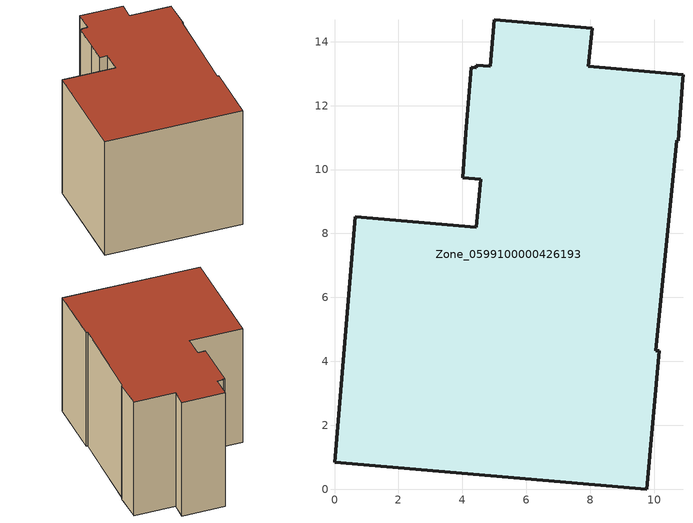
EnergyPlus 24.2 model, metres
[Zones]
Zone_0599100000426193
 floor ground (C_G): 7.94,13.23 10.9,12.97 10.89,12.83 10.76,10.91 10.7,10.91 10.06,4.33 10.17,4.33 9.78,0 0,0.85 0.66,8.52 4.44,8.2 4.57,9.69 4.01,9.74 4.11,11.13 4.28,13.2 4.44,13.19 4.43,13.26 4.87,13.23 5,14.68 8.06,14.42 z0
 wall outside (C_F): 10.7,10.91 10.76,10.91 10.89,12.83 10.9,12.97 7.94,13.23 8.06,14.42 5,14.68 4.87,13.23 4.43,13.26 4.44,13.19 4.28,13.2 4.11,11.13 4.01,9.74 4.57,9.69 4.44,8.2 0.66,8.52 0,0.85 9.78,0 10.17,4.33 10.06,4.33 10.7,10.91 z0:9.18
 roof outside (C_R): 10.9,12.97 7.94,13.23 8.06,14.42 5,14.68 4.87,13.23 4.43,13.26 4.44,13.19 4.28,13.2 4.11,11.13 4.01,9.74 4.57,9.69 4.44,8.2 0.66,8.52 0,0.85 9.78,0 10.17,4.33 10.06,4.33 10.7,10.91 10.76,10.91 10.89,12.83 z9.18
[BUILDING]
Pand.0599100000426193: North Axis=0; Terrain=City; Loads Convergence Tolerance Value=0.04; Temperature Convergence Tolerance Value=0.4; Solar Distribution=FullExterior; Maximum Number of Warmup Days=25; Minimum Number of Warmup Days=1
[Site:Location]
Rotterdam.The.Hague.AP_ZH_NLD Design_Conditions: Latitude=51.96; Longitude=4.45; Time Zone=1; Elevation=-4.5
[SITE:GROUNDTEMPERATURE:BUILDINGSURFACE]
18, 18, 18, 18, 18, 18, 18, 18, 18, 18, 18, 18
[MATERIAL] Thermal Absorptance=0.9; Solar Absorptance=0.7; Visible Absorptance=0.7
Name | Roughness | Thickness | Conductivity | Density | Specific Heat
G.D.2006-2014 | MediumSmooth | 0.15 | 0.06 | 540 | 1210
F.D.2006-2014 | Rough | 0.3 | 0.12 | 1920 | 840
R.D.2006-2014 | MediumRough | 0.2 | 0.08 | 1500 | 1000
[CONSTRUCTION]
C_G: G.D.2006-2014
C_F: F.D.2006-2014
C_R: R.D.2006-2014
[ZONE]
Zone_0599100000426193: Type=1; Multiplier=1; Ceiling Height=Autocalculate; Volume=Autocalculate; Floor Area=autocalculate; Part of Total Floor Area=Yes
[ZONEINFILTRATION:DESIGNFLOWRATE]
Infil_Zone_0599100000426193: Zone or ZoneList or Space or SpaceList=Zone_0599100000426193; Schedule=AlwaysOn; Design Flow Rate Calculation Method=Flow/Area; Flow Rate per Floor Area=0.0021; Constant Term Coefficient=1; Temperature Term Coefficient=0; Velocity Term Coefficient=0; Velocity Squared Term Coefficient=0
[HVACTEMPLATE:ZONE:IDEALLOADSAIRSYSTEM]
Zone_0599100000426193: Maximum Heating Supply Air Temperature=50; Minimum Cooling Supply Air Temperature=13; Maximum Heating Supply Air Humidity Ratio=0.0156; Minimum Cooling Supply Air Humidity Ratio=0.0077; Heating Limit=NoLimit; Cooling Limit=NoLimit; Dehumidification Control Type=ConstantSensibleHeatRatio; Cooling Sensible Heat Ratio=0.7; Dehumidification Setpoint=60; Humidification Control Type=None; Humidification Setpoint=30; Outdoor Air Method=None; Outdoor Air Flow Rate per Person=0.00944; Outdoor Air Flow Rate per Zone Floor Area=0; Outdoor Air Flow Rate per Zone=0; Demand Controlled Ventilation Type=None; Outdoor Air Economizer Type=NoEconomizer; Heat Recovery Type=None; Sensible Heat Recovery Effectiveness=0.7; Latent Heat Recovery Effectiveness=0.65
[ZONECONTROL:THERMOSTAT]
ThermostatControl_Zone_0599100000426193: Zone or ZoneList=Zone_0599100000426193; Control Type Schedule=DualSetpointControlType; Control 1=Thermostat_Zone_0599100000426193; Temperature Difference Between Cutout And Setpoint=0
[THERMOSTATSETPOINT:DUALSETPOINT]
Thermostat_Zone_0599100000426193: Heating Setpoint Temperature Schedule=HeatingSetpoint_Zone_0599100000426193; Cooling Setpoint Temperature Schedule=CoolingSetpoint_Zone_0599100000426193
[SCHEDULE:COMPACT]
HeatingSetpoint_Zone_0599100000426193: Through: 12/31, For: AllDays, Until: 24:00, 21
CoolingSetpoint_Zone_0599100000426193: Through: 12/31, For: AllDays, Until: 24:00, 24
DualSetpointControlType: Through: 12/31, For: AllDays, Until: 24:00, 4
AlwaysOn: Through: 12/31, For: AllDays, Until: 24:00, 1
